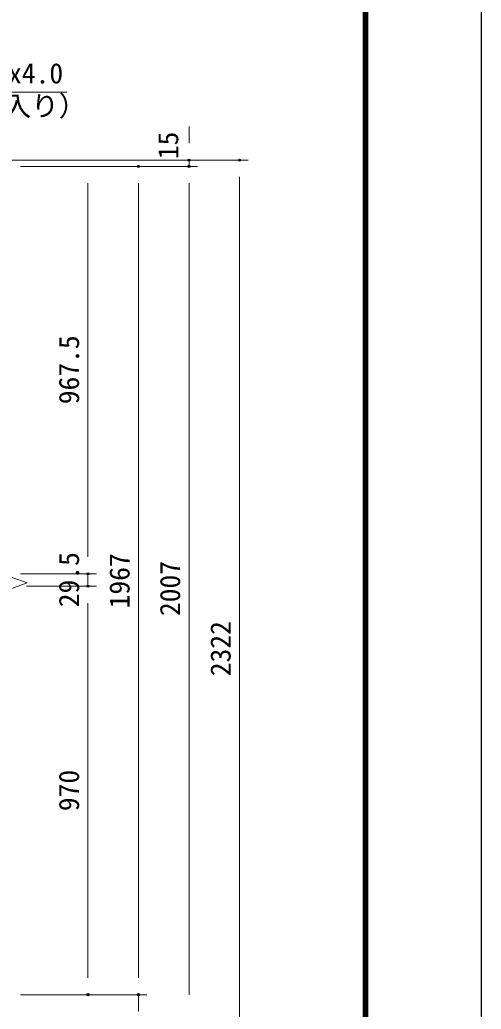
# Model space of a CAD drawing. Units: millimetres, scale not verified. Extents: x -4200 to 4200, y -2970 to 2970.
# Drawn here: x 3104 to 4200, y -559 to 1791 of the extents above; entities that cross this region are included whole.
import ezdxf
from ezdxf.enums import TextEntityAlignment as Align

# ---------------------------------------------------------------- set-up
doc = ezdxf.new("R2010")
doc.units = ezdxf.units.MM
doc.header["$LTSCALE"] = 10
doc.header["$PDMODE"] = 32
doc.header["$PDSIZE"] = 5
for name, color, linetype, lineweight in [('0-3_D-STR-DIM', 7, 'Continuous', 13), ('0-7_Defpoints', 8, 'Continuous', 25), ('0-B_D-STR-TXT', 7, 'Continuous', 13), ('0-D_D-TTL', 7, 'Continuous', 25)]:
    doc.layers.add(name, color=color, linetype=linetype, lineweight=lineweight)
doc.styles.add('ＭＳ ゴシック', font='')
doc.styles.get('ＭＳ ゴシック').set_extended_font_data('MS Gothic')

msp = doc.modelspace()

# ---------------------------------------------------------------- linework, layer by layer
at = {"layer": '0-3_D-STR-DIM'}
for p, q in [((3506.18, 1497.73), (3506.18, 1537.73)), ((2637.63, 1457.73), (3646.18, 1457.73)), ((2637.63, 1457.73), (3526.18, 1457.73)), ((3506.18, 1442.73), (3506.18, 1457.73)), ((3106.18, 1442.73), (3406.18, 1442.73)), ((3106.18, 1442.73), (3526.18, 1442.73)), ((3106.18, 1442.73), (3526.18, 1442.73)), ((3106.18, 1442.73), (3286.18, 1442.73)), ((3626.18, -824.27), (3626.18, 1417.73)), ((3266.18, 1402.73), (3266.18, 515.23)), ((3386.18, -484.27), (3386.18, 1402.73)), ((3506.18, -524.27), (3506.18, 1402.73)), ((3506.18, 1402.73), (3506.18, 1362.73)), ((3266.18, 515.23), (3266.18, 555.23)), ((3106.18, 475.23), (3286.18, 475.23)), ((3106.18, 475.23), (3286.18, 475.23)), ((3266.18, 475.23), (3266.18, 445.73)), ((3050.94, 427.9), (3121.42, 453.55)), ((3121.42, 453.55), (3086.18, 466.38)), ((3119.92, 445.73), (3286.18, 445.73)), ((3119.92, 445.73), (3286.18, 445.73)), ((3266.18, 405.73), (3266.18, 365.73)), ((3266.18, 405.73), (3266.18, -484.27)), ((3386.18, -484.27), (3386.18, -444.27)), ((3106.18, -524.27), (3406.18, -524.27)), ((3106.18, -524.27), (3406.18, -524.27)), ((3106.18, -524.27), (3286.18, -524.27)), ((3386.18, -564.27), (3386.18, -524.27))]:
    msp.add_line(p, q, dxfattribs=at)
at = {"layer": '0-7_Defpoints'}
for p in [(3506.18, 1457.73), (3626.18, 1457.73), (3386.18, 1442.73), (3506.18, 1442.73), (3266.18, 475.23), (3266.18, 445.73), (3266.18, -524.27), (3386.18, -524.27)]:
    msp.add_point(p, dxfattribs=at)
at = {"layer": '0-B_D-STR-TXT'}
msp.add_lwpolyline([(3215.7, 1619.42), (2681.02, 1619.42), (2591.02, 1379.15)], dxfattribs=at)
at = {"layer": '0-D_D-TTL', "color": 2}
msp.add_lwpolyline([(-4200.08, 2970.02), (4199.92, 2970.02), (4199.92, -2969.98), (-4200.08, -2969.98)], close=True, dxfattribs=at)
at = {"layer": '0-D_D-TTL'}
for points in [[(-3930.08, 2750.02), (3929.92, 2750.02), (3929.92, -2749.98), (-3930.08, -2749.98)], [(-3927.58, 2747.52), (3927.42, 2747.52), (3927.42, -2747.48), (-3927.58, -2747.48)], [(-3925.08, 2745.02), (3924.92, 2745.02), (3924.92, -2744.98), (-3925.08, -2744.98)], [(-3922.58, 2742.52), (3922.42, 2742.52), (3922.42, -2742.48), (-3922.58, -2742.48)], [(-3920.08, 2740.02), (3919.92, 2740.02), (3919.92, -2739.98), (-3920.08, -2739.98)]]:
    msp.add_lwpolyline(points, close=True, dxfattribs=at)

# ---------------------------------------------------------------- texts
at = {"layer": '0-3_D-STR-DIM', "style": 'ＭＳ ゴシック'}
for s, p in [('15', (3495.02, 1459.79)), ('967.5', (3259.43, 878)), ('29.5', (3259.43, 395.88)), ('1967', (3379.43, 393.23)), ('2007', (3499.43, 374.88)), ('2322', (3619.43, 232)), ('970', (3259.43, -88.4))]:
    msp.add_text(s, height=48.09, rotation=90, dxfattribs=at).set_placement(p, align=Align.BOTTOM_LEFT)
at = {"layer": '0-B_D-STR-TXT', "style": 'ＭＳ ゴシック'}
for s, p in [('主柱 φ60.5x4.0', (2731.95, 1625.43)), ('（補強入り）', (2869, 1547.94))]:
    msp.add_text(s, height=48.09, dxfattribs=at).set_placement(p, align=Align.BOTTOM_LEFT)

doc.saveas('drawing.dxf')
